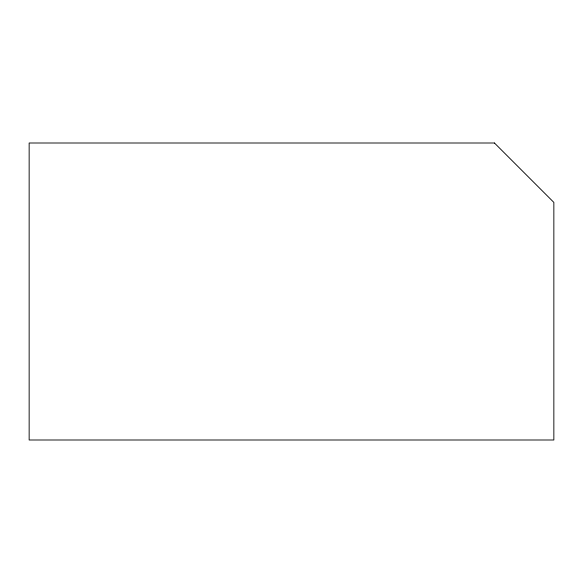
<?xml version="1.0" encoding="UTF-8"?>
<svg xmlns="http://www.w3.org/2000/svg" width="583" height="583" viewBox="0 0 583 583"><rect width="100%" height="100%" fill="white"/><g stroke="black" fill="none" stroke-linecap="round" stroke-linejoin="round"><path stroke-width="0.87" d="M494.45 143.003L29.15 143.003L29.15 439.997L553.85 439.997L553.85 202.403L494.45 143.003"/></g></svg>
